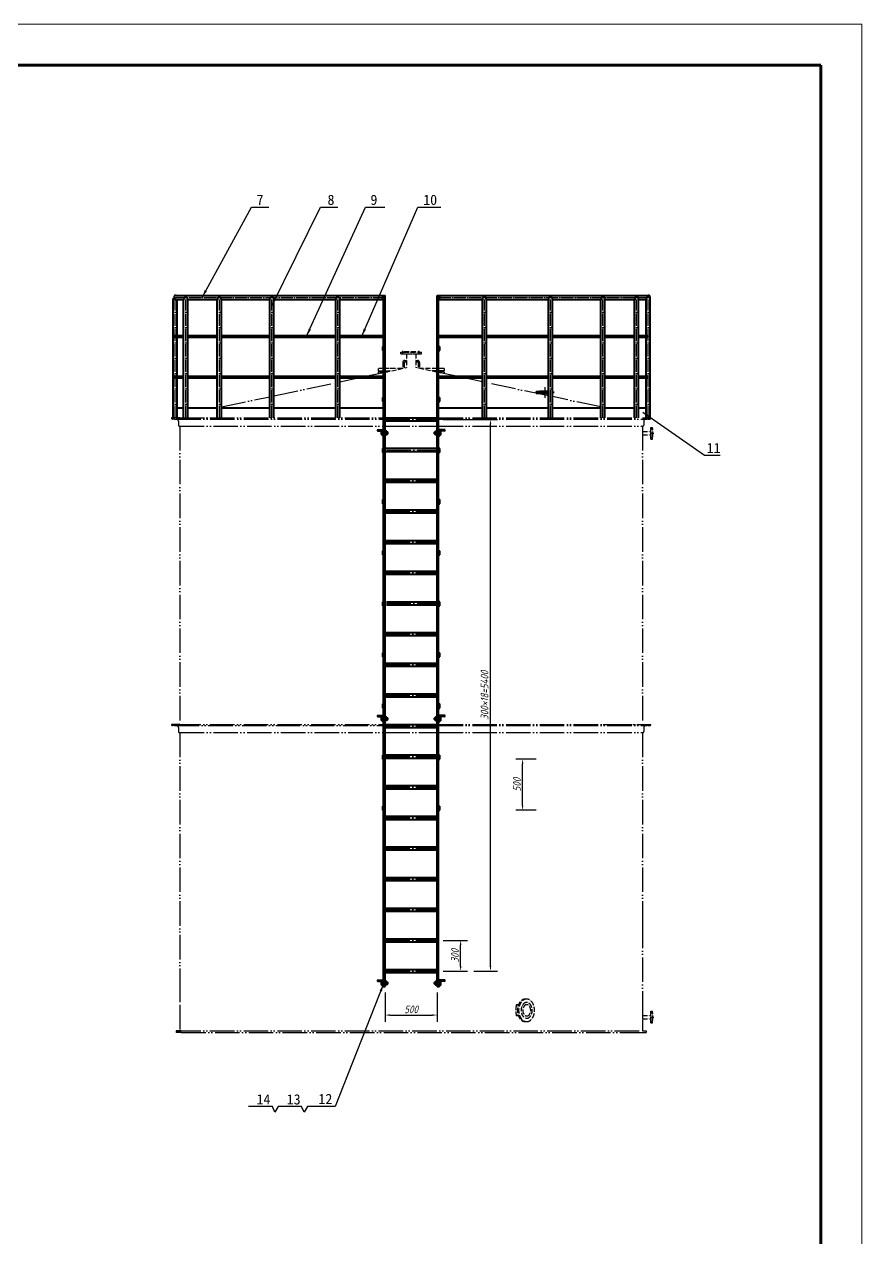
# Model space of a CAD drawing. Header units: millimetres. Extents: x -636 to 32964, y -4723 to 19037.
# Drawn here: x 24765 to 32964, y 7157 to 19037 of the extents above; entities that cross this region are included whole.
import ezdxf

# ---------------------------------------------------------------- set-up
doc = ezdxf.new("R2010")
doc.units = ezdxf.units.MM
doc.header["$LTSCALE"] = 10
for name, pattern in [('ACAD_ISO04W100', [30, 24, -3, 0, -3]), ('ACAD_ISO05W100', [33, 24, -3, 0, -3, 0, -3]), ('CENTER', [2, 1.25, -0.25, 0.25, -0.25])]:
    doc.linetypes.add(name, pattern=pattern)
for name, color, linetype in [('CL', 253, 'CENTER'), ('XT', 131, 'Continuous'), ('双点画线', 6, 'ACAD_ISO05W100'), ('标注', 8, 'Continuous'), ('点画线', 1, 'ACAD_ISO04W100')]:
    doc.layers.add(name, color=color, linetype=linetype)
for name, color, linetype, lineweight in [('图纸内框', 6, 'Continuous', 90), ('图纸外框', 7, 'Continuous', 15), ('点划线', 1, 'ACAD_ISO04W100', 25), ('粗实线', 4, 'Continuous', 40)]:
    doc.layers.add(name, color=color, linetype=linetype, lineweight=lineweight)
doc.styles.add('GB', font='gbeitc.shx', dxfattribs={"bigfont": 'gbcbig.shx'})
doc.styles.get("Standard").update_dxf_attribs({"font": 'SimSun.ttf'})
doc.dimstyles.new('GB', dxfattribs={"dimscale": 30, "dimtxt": 2.5, "dimasz": 2.5, "dimexe": 2.25, "dimexo": 2, "dimtad": 1, "dimdec": 0, "dimtxsty": 'GB', "dimcen": 2.5, "dimadec": 0, "dimazin": 0, "dimtfac": 1, "dimtdec": 0, "dimtmove": 0, "dimatfit": 3, "dimfxl": 0, "dimarcsym": 0})
doc.dimstyles.new('GB$0', dxfattribs={"dimscale": 30, "dimtxt": 2.5, "dimasz": 1.5, "dimexe": 2.25, "dimexo": 2, "dimtad": 1, "dimdec": 0, "dimtxsty": 'GB', "dimcen": 2.5, "dimadec": 0, "dimazin": 0, "dimtfac": 1, "dimtdec": 0, "dimtmove": 0, "dimatfit": 3, "dimfxl": 0, "dimarcsym": 0})

# ---------------------------------------------------------------- blocks, each defined once
blk = doc.blocks.new('*D164')
at = {"layer": 'Defpoints', "color": 0, "ltscale": 0.5}
for p in [(29644, 11843), (29835, 11843), (29835, 11343)]:
    blk.add_point(p, dxfattribs=at)
at = {"layer": '标注', "color": 0, "lineweight": -2, "ltscale": 0.5}
for p, q in [((29775, 11843), (29576, 11843)), ((29644, 11388), (29644, 11798)), ((29775, 11343), (29576, 11343))]:
    blk.add_line(p, q, dxfattribs=at)
at = {"layer": '标注', "color": 0, "ltscale": 0.5}
for points in [[(29636, 11798), (29651, 11798), (29644, 11843)], [(29636, 11388), (29651, 11388), (29644, 11343)]]:
    blk.add_solid(points, dxfattribs=at)
at = {"layer": '标注', "color": 0, "ltscale": 0.5, "insert": (29588, 11593), "char_height": 75, "attachment_point": 5, "rotation": 90, "style": 'GB'}
blk.add_mtext('500', dxfattribs=at)
blk = doc.blocks.new('*D165')
at = {"layer": 'Defpoints', "color": 0, "ltscale": 0.5}
for p in [(28298, 9617), (28806, 9617), (28806, 9337)]:
    blk.add_point(p, dxfattribs=at)
at = {"layer": '标注', "color": 0, "lineweight": -2, "ltscale": 0.5}
for p, q in [((28298, 9557), (28298, 9270)), ((28806, 9557), (28806, 9270)), ((28343, 9337), (28761, 9337))]:
    blk.add_line(p, q, dxfattribs=at)
at = {"layer": '标注', "color": 0, "ltscale": 0.5}
for points in [[(28343, 9345), (28343, 9330), (28298, 9337)], [(28761, 9345), (28761, 9330), (28806, 9337)]]:
    blk.add_solid(points, dxfattribs=at)
at = {"layer": '标注', "color": 0, "ltscale": 0.5, "insert": (28552, 9393), "char_height": 75, "attachment_point": 5, "style": 'GB'}
blk.add_mtext('500', dxfattribs=at)
blk = doc.blocks.new('*D166')
at = {"layer": 'Defpoints', "color": 0, "ltscale": 0.5}
for p in [(28806, 10068), (29037, 10068), (28806, 9768)]:
    blk.add_point(p, dxfattribs=at)
at = {"layer": '标注', "color": 0, "lineweight": -2, "ltscale": 0.5}
for p, q in [((28866, 10068), (29105, 10068)), ((29037, 9813), (29037, 10023)), ((28866, 9768), (29105, 9768))]:
    blk.add_line(p, q, dxfattribs=at)
at = {"layer": '标注', "color": 0, "ltscale": 0.5}
for points in [[(29030, 10023), (29045, 10023), (29037, 10068)], [(29030, 9813), (29045, 9813), (29037, 9768)]]:
    blk.add_solid(points, dxfattribs=at)
at = {"layer": '标注', "color": 0, "ltscale": 0.5, "insert": (28981, 9918), "char_height": 75, "attachment_point": 5, "rotation": 90, "style": 'GB'}
blk.add_mtext('300', dxfattribs=at)
blk = doc.blocks.new('*D167')
at = {"layer": 'Defpoints', "color": 0, "ltscale": 0.5}
for p in [(28806, 15168), (29329, 15168), (29105, 9768)]:
    blk.add_point(p, dxfattribs=at)
at = {"layer": '标注', "color": 0, "lineweight": -2, "ltscale": 0.5}
for p, q in [((28866, 15168), (29397, 15168)), ((29329, 9813), (29329, 15123)), ((29165, 9768), (29397, 9768))]:
    blk.add_line(p, q, dxfattribs=at)
at = {"layer": '标注', "color": 0, "ltscale": 0.5}
for points in [[(29322, 15123), (29337, 15123), (29329, 15168)], [(29322, 9813), (29337, 9813), (29329, 9768)]]:
    blk.add_solid(points, dxfattribs=at)
at = {"layer": '标注', "color": 0, "ltscale": 0.5, "insert": (29271, 12468), "char_height": 75, "attachment_point": 5, "rotation": 90, "style": 'GB'}
blk.add_mtext('300×18=5400', dxfattribs=at)

msp = doc.modelspace()

# ---------------------------------------------------------------- linework, layer by layer
at = {"layer": 'CL'}
for p, q in [((28256.9, 15035.9), (28331.7, 15035.9)), ((28772, 15035.9), (28849.4, 15035.9)), ((28256.9, 12238.4), (28308.1, 12238.4)), ((28320.8, 12238.4), (28293.3, 12238.4)), ((28783.8, 12238.4), (28849.4, 12238.4)), ((28256.9, 9648.9), (28308.1, 9648.9)), ((28320.8, 9648.9), (28293.3, 9648.9)), ((28783.8, 9648.9), (28811.3, 9648.9)), ((28783.8, 9648.9), (28849.4, 9648.9))]:
    msp.add_line(p, q, dxfattribs=at)
at = {"layer": 'XT'}
for p, q in [((28315.8, 15044.4), (28321.8, 15044.4)), ((28315.8, 15027.4), (28321.8, 15027.4)), ((28788.8, 15044.4), (28782.8, 15044.4)), ((28788.8, 15027.4), (28782.8, 15027.4)), ((28315.8, 12246.9), (28321.8, 12246.9)), ((28788.8, 12246.9), (28782.8, 12246.9)), ((28315.8, 12229.9), (28321.8, 12229.9)), ((28788.8, 12229.9), (28782.8, 12229.9)), ((28315.8, 9657.4), (28321.8, 9657.4)), ((28315.8, 9640.4), (28321.8, 9640.4)), ((28788.8, 9657.4), (28782.8, 9657.4)), ((28788.8, 9640.4), (28782.8, 9640.4))]:
    msp.add_line(p, q, dxfattribs=at)
at = {"layer": '双点画线', "ltscale": 0.2}
for p, q in [((28452.3, 15828.4), (28481.3, 15828.4)), ((28452.3, 15812.4), (28452.3, 15828.4)), ((28452.3, 15828.4), (28481.3, 15828.4)), ((28452.3, 15812.4), (28452.3, 15828.4)), ((28452.3, 15812.4), (28532.3, 15812.4)), ((28452.3, 15812.4), (28652.3, 15812.4)), ((28472.3, 15804.9), (28472.3, 15840.2)), ((28472.3, 15804.9), (28472.3, 15840.2)), ((28481.3, 15828.4), (28485.3, 15832.4)), ((28481.3, 15828.4), (28485.3, 15832.4)), ((28481.3, 15828.4), (28623.3, 15828.4)), ((28485.3, 15832.4), (28619.3, 15832.4)), ((28507.8, 15812.4), (28507.8, 15676)), ((28507.8, 15812.4), (28532.3, 15812.4)), ((28507.8, 15812.4), (28507.8, 15676)), ((28507.8, 15812.4), (28596.8, 15812.4)), ((28572.3, 15812.4), (28596.8, 15812.4)), ((28572.3, 15812.4), (28652.3, 15812.4)), ((28596.8, 15812.4), (28596.8, 15676)), ((28596.8, 15812.4), (28596.8, 15676)), ((28623.3, 15828.4), (28619.3, 15832.4)), ((28623.3, 15828.4), (28619.3, 15832.4)), ((28623.3, 15828.4), (28652.3, 15828.4)), ((28623.3, 15828.4), (28652.3, 15828.4)), ((28632.3, 15804.9), (28632.3, 15840.2)), ((28632.3, 15804.9), (28632.3, 15840.2)), ((28652.3, 15812.4), (28652.3, 15828.4)), ((28652.3, 15812.4), (28652.3, 15828.4)), ((28470.4, 15727), (28470.4, 15667)), ((28484.4, 15722.5), (28484.4, 15671)), ((28490.4, 15747), (28507.8, 15747)), ((28494.9, 15733), (28507.8, 15733)), ((28596.8, 15747), (28614.1, 15747)), ((28596.8, 15733), (28613.1, 15733)), ((28620.1, 15725.6), (28620.1, 15671)), ((28634.1, 15727), (28634.1, 15667)), ((28229.8, 15667), (28229.8, 15643)), ((28283.3, 15667), (28229.8, 15667)), ((28229.8, 15643), (28283.3, 15643)), ((28229.8, 15636), (28283.3, 15636)), ((28229.8, 15636), (28229.8, 15616.9)), ((28270.7, 15643), (28270.7, 15636)), ((28270.7, 15643), (28270.7, 15636)), ((28298.3, 15631.5), (28507.8, 15676)), ((28298.3, 15631.5), (28507.8, 15676)), ((28465.6, 15667), (28298.3, 15667)), ((28298.3, 15643), (28352.7, 15643)), ((28298.3, 15636), (28319.7, 15636)), ((28806.3, 15631.5), (28596.8, 15676)), ((28806.3, 15667), (28639, 15667)), ((28806.3, 15643), (28751.9, 15643)), ((28806.3, 15636), (28784.8, 15636)), ((28874.8, 15667), (28821.3, 15667)), ((28874.8, 15643), (28821.3, 15643)), ((28874.8, 15636), (28821.3, 15636)), ((28833.8, 15643), (28833.8, 15636)), ((28874.8, 15667), (28874.8, 15643)), ((28874.8, 15636), (28874.8, 15616.9)), ((30830.3, 15151.4), (30830.3, 15133.4)), ((30830.3, 15151.4), (30830.3, 15133.4)), ((30830.3, 15133.4), (30830.3, 15113.2)), ((30900.3, 15090.9), (30914.3, 15090.9)), ((30900.3, 14975.9), (30900.3, 15090.9)), ((30914.3, 15068.9), (30914.3, 15090.9)), ((30818.3, 15049.4), (30900.3, 15049.4)), ((30818.3, 15049.4), (30818.3, 15017.4)), ((30818.3, 15017.4), (30900.3, 15017.4)), ((30892.4, 15033.4), (30927.3, 15033.4)), ((30893.8, 14990.9), (30919.3, 14990.9)), ((30895.7, 15075.9), (30920.4, 15075.9)), ((30900.3, 14975.9), (30914.3, 14975.9)), ((30918.3, 15064.9), (30914.3, 15068.9)), ((30914.3, 14997.9), (30914.3, 15068.9)), ((30914.3, 14997.9), (30918.3, 15001.9)), ((30914.3, 14975.9), (30914.3, 14997.9)), ((30918.3, 15001.9), (30918.3, 15064.9)), ((29602, 9437.4), (29583, 9437.4)), ((29602, 9329.4), (29583, 9329.4)), ((30818.3, 9333.4), (30900.3, 9333.4)), ((30818.3, 9301.4), (30900.3, 9301.4)), ((30892.4, 9317.4), (30927.3, 9317.4)), ((30893.8, 9274.9), (30919.3, 9274.9)), ((30895.7, 9359.9), (30920.4, 9359.9)), ((30900.3, 9374.9), (30914.3, 9374.9)), ((30900.3, 9259.9), (30900.3, 9374.9)), ((30914.3, 9352.9), (30914.3, 9374.9)), ((30918.3, 9348.9), (30914.3, 9352.9)), ((30914.3, 9281.9), (30914.3, 9352.9)), ((30914.3, 9281.9), (30918.3, 9285.9)), ((30914.3, 9259.9), (30914.3, 9281.9)), ((30918.3, 9285.9), (30918.3, 9348.9)), ((30900.3, 9259.9), (30914.3, 9259.9))]:
    msp.add_line(p, q, dxfattribs=at)
at = {"layer": '双点画线'}
for p, q in [((27855, 15537.3), (28034, 15575.3)), ((28109.3, 15591.3), (28283.3, 15628.3)), ((28109.3, 15591.3), (28283.3, 15628.3)), ((28995.1, 15591.3), (28821.3, 15628.3)), ((29249.5, 15537.3), (29070.3, 15575.3)), ((27208, 15399.7), (27815, 15528.8)), ((29896.5, 15400.6), (29289.5, 15528.7)), ((26694.5, 15290.6), (27168, 15391.2)), ((30410, 15292.2), (29936.5, 15392.2)), ((26286.3, 15183.4), (26206.3, 15183.4)), ((26236.3, 15171.4), (26216.3, 15171.4)), ((26226.3, 15183.4), (26221.3, 15183.4)), ((26286.3, 15183.4), (26226.3, 15183.4)), ((26236.3, 15171.4), (26254.3, 15171.4)), ((26252.3, 15183.4), (28283.3, 15183.4)), ((26254.3, 15171.4), (28283.3, 15171.4)), ((26274.3, 15151.4), (26274.3, 15133.4)), ((26274.3, 15133.4), (26274.3, 15113.2)), ((26286.3, 15183.4), (26657.8, 15183.4)), ((26286.3, 15103.6), (26286.3, 12183.4)), ((26286.3, 15103.6), (28283.3, 15103.5)), ((28298.3, 15103.5), (28806.3, 15103.5)), ((28821.3, 15183.4), (30802.3, 15183.4)), ((28821.3, 15171.4), (30859.3, 15171.4)), ((28821.3, 15103.5), (30818.3, 15103.4)), ((30818.3, 15183.4), (30878.3, 15183.4)), ((30818.3, 15183.4), (30878.3, 15183.4)), ((30818.3, 15183.4), (30898.3, 15183.4)), ((30818.3, 15103.4), (30818.3, 12183.4)), ((30868.3, 15171.4), (30850.3, 15171.4)), ((30868.3, 15171.4), (30850.3, 15171.4)), ((30868.3, 15171.4), (30888.3, 15171.4)), ((30878.3, 15183.4), (30883.3, 15183.4)), ((26286.3, 12183.4), (26206.3, 12183.4)), ((26236.3, 12171.4), (26216.3, 12171.4)), ((26226.3, 12183.4), (26221.3, 12183.4)), ((26236.3, 12171.4), (28283.3, 12171.4)), ((26252.3, 12183.4), (28283.3, 12183.4)), ((26274.3, 12151.4), (26274.3, 12133.4)), ((26274.3, 12133.4), (26274.3, 12113.2)), ((28821.3, 12183.4), (30802.3, 12183.4)), ((28821.3, 12171.4), (30859.3, 12171.4)), ((30430.8, 12183.4), (30818.3, 12183.4)), ((30818.3, 12183.4), (30878.3, 12183.4)), ((30818.3, 12183.4), (30878.3, 12183.4)), ((30818.3, 12183.4), (30898.3, 12183.4)), ((30830.3, 12151.4), (30830.3, 12133.4)), ((30830.3, 12151.4), (30830.3, 12133.4)), ((30830.3, 12133.4), (30830.3, 12113.2)), ((30868.3, 12171.4), (30850.3, 12171.4)), ((30868.3, 12171.4), (30850.3, 12171.4)), ((30868.3, 12171.4), (30888.3, 12171.4)), ((30878.3, 12183.4), (30883.3, 12183.4)), ((26286.3, 12103.6), (28283.3, 12103.5)), ((26286.3, 12103.4), (26286.3, 9702.3)), ((28298.3, 12103.5), (28806.3, 12103.5)), ((28821.3, 12103.5), (30818.3, 12103.4)), ((30818.3, 12103.4), (30818.3, 10232.3)), ((30818.3, 10232.3), (30818.3, 9288.9)), ((26286.3, 9702.3), (26286.3, 9437.4)), ((26286.3, 9437.4), (26286.3, 9183.4)), ((30818.3, 9333.4), (30818.3, 9301.4)), ((30818.3, 9288.9), (30818.3, 9183.4)), ((26252.3, 9183.4), (30818.3, 9183.4)), ((26302.3, 9183.4), (26252.3, 9183.4)), ((26252.3, 9183.4), (26252.3, 9167.4)), ((26302.3, 9167.4), (26252.3, 9167.4)), ((26302.3, 9167.4), (30802.3, 9167.4)), ((30802.3, 9167.4), (30852.3, 9167.4)), ((30818.3, 9183.4), (30852.3, 9183.4)), ((30852.3, 9183.4), (30852.3, 9167.4))]:
    msp.add_line(p, q, dxfattribs=at)
at = {"layer": '双点画线', "ltscale": 0.2}
for centre, radius, start, end in [((28490.4, 15727), 20, 90, 180), ((28494.9, 15722.5), 10.5, 90, 180), ((28613.1, 15726), 7, 0, 90), ((28614.1, 15727), 20, 0, 90), ((29808.6, 9383.4), 232, 166.54034, 193.45966)]:
    msp.add_arc(centre, radius, start, end, dxfattribs=at)
at = {"layer": '双点画线'}
for centre, radius, start, end in [((26216.3, 15181.4), 10, 168.46304, 270), ((26254.3, 15151.4), 20, 0, 90), ((26284.3, 15113.2), 10, 180, 281.53696), ((30820.3, 15113.2), 10, 258.46304, 0), ((30850.3, 15151.4), 20, 90, 180), ((30888.3, 15181.4), 10, 270, 11.53696), ((26216.3, 12181.4), 10, 168.46304, 270), ((26254.3, 12151.4), 20, 0, 90), ((30850.3, 12151.4), 20, 90, 180), ((30888.3, 12181.4), 10, 270, 11.53696), ((26284.3, 12113.2), 10, 180, 281.53696), ((30820.3, 12113.2), 10, 258.46304, 0)]:
    msp.add_arc(centre, radius, start, end, dxfattribs=at)
at = {"layer": '双点画线', "ltscale": 0.2}
for centre, major_axis, ratio, start_param, end_param in [((29669.7, 9383.4), (0, 110), 0.7071068, 6.1848124, 9.5231508), ((29685.3, 9383.4), (0, 110), 0.7328198, 0, 3.1415927), ((29685.3, 9383.4), (0, 77), 0.7328198, 0, 3.1415927), ((29685.3, 9383.4), (0, 55.1), 0.7328198, 0, 3.1415927), ((29685.3, 9383.4), (0, 110), 0.6813938, 3.1415927, 6.2831853), ((29685.3, 9383.4), (0, 77), 0.6813938, 3.1415927, 6.2831853), ((29685.3, 9383.4), (0, 55.1), 0.6813938, 3.1415927, 6.2831853)]:
    msp.add_ellipse(centre, major_axis=major_axis, ratio=ratio, start_param=start_param, end_param=end_param, dxfattribs=at)
at = {"layer": '图纸内框'}
for p, q in [((17163.9, 18637.3), (32563.9, 18637.3)), ((32563.9, 18637.3), (32563.9, -4322.7))]:
    msp.add_line(p, q, dxfattribs=at)
at = {"layer": '图纸外框'}
for p, q in [((16163.9, 19037.3), (32963.9, 19037.3)), ((32963.9, 19037.3), (32963.9, -4722.7))]:
    msp.add_line(p, q, dxfattribs=at)
at = {"layer": '标注', "ltscale": 0.5}
for p, q in [((26989.2, 17248), (27158, 17248)), ((28821.3, 15004.4), (28821.3, 15004.4)), ((28884.3, 15067.4), (28884.3, 15067.4)), ((28310.3, 13683.4), (28310.3, 13653.4)), ((28794.3, 13653.4), (28794.3, 13683.4)), ((28794.3, 13053.4), (28794.3, 13083.4)), ((28283.3, 12269.9), (28283.3, 12206.9)), ((28821.3, 12269.9), (28821.3, 12206.9)), ((28884.3, 12269.9), (28884.3, 12269.9)), ((28283.3, 12206.9), (28283.3, 12206.9)), ((28821.3, 9680.4), (28821.3, 9617.4)), ((28821.3, 9617.4), (28821.3, 9617.4)), ((27193.7, 8440.9), (26959.9, 8440.9)), ((27217.6, 8386.4), (27193.7, 8440.9)), ((27249.3, 8440.9), (27217.6, 8386.4)), ((27480.4, 8440.9), (27249.3, 8440.9)), ((27504.2, 8386.4), (27480.4, 8440.9)), ((27536, 8440.9), (27504.2, 8386.4))]:
    msp.add_line(p, q, dxfattribs=at)
at = {"layer": '标注'}
for p, q in [((28298.3, 15183.4), (28806.3, 15183.4)), ((28298.3, 15183.4), (28806.3, 15183.4)), ((28298.3, 15183.4), (28806.3, 15183.4)), ((28298.3, 14583.4), (28806.3, 14583.4)), ((28298.3, 14583.4), (28806.3, 14583.4)), ((28298.3, 14583.4), (28806.3, 14583.4)), ((28298.3, 14283.4), (28806.3, 14283.4)), ((28298.3, 14283.4), (28806.3, 14283.4)), ((28298.3, 14283.4), (28806.3, 14283.4)), ((28298.3, 13983.4), (28806.3, 13983.4)), ((28298.3, 13983.4), (28806.3, 13983.4)), ((28298.3, 13983.4), (28806.3, 13983.4)), ((28298.3, 13683.4), (28806.3, 13683.4)), ((28298.3, 13683.4), (28806.3, 13683.4)), ((28298.3, 13683.4), (28806.3, 13683.4)), ((28298.3, 13083.4), (28806.3, 13083.4)), ((28298.3, 13083.4), (28806.3, 13083.4)), ((28298.3, 13083.4), (28806.3, 13083.4)), ((28298.3, 12783.4), (28806.3, 12783.4)), ((28298.3, 12783.4), (28806.3, 12783.4)), ((28298.3, 12783.4), (28806.3, 12783.4)), ((28298.3, 12483.4), (28806.3, 12483.4)), ((28298.3, 12483.4), (28806.3, 12483.4)), ((28298.3, 12483.4), (28806.3, 12483.4)), ((28298.3, 12183.4), (28806.3, 12183.4)), ((28298.3, 12183.4), (28806.3, 12183.4)), ((28298.3, 12183.4), (28806.3, 12183.4)), ((28298.3, 11883.4), (28806.3, 11883.4)), ((28298.3, 11883.4), (28806.3, 11883.4)), ((28298.3, 11883.4), (28806.3, 11883.4)), ((28298.3, 11583.4), (28806.3, 11583.4)), ((28298.3, 11583.4), (28806.3, 11583.4)), ((28298.3, 11583.4), (28806.3, 11583.4)), ((28298.3, 11283.4), (28806.3, 11283.4)), ((28298.3, 11283.4), (28806.3, 11283.4)), ((28298.3, 10983.4), (28806.3, 10983.4)), ((28298.3, 10983.4), (28806.3, 10983.4)), ((28298.3, 10683.4), (28806.3, 10683.4)), ((28298.3, 10683.4), (28806.3, 10683.4)), ((28298.3, 10383.4), (28806.3, 10383.4)), ((28298.3, 10383.4), (28806.3, 10383.4)), ((28298.3, 10383.4), (28806.3, 10383.4)), ((28298.3, 10083.4), (28806.3, 10083.4)), ((28298.3, 10083.4), (28806.3, 10083.4)), ((28298.3, 9783.4), (28806.3, 9783.4))]:
    msp.add_line(p, q, dxfattribs=at)
at = {"layer": '点划线', "ltscale": 0.5}
for p, q in [((26224.9, 16363.4), (28283.3, 16363.4)), ((26241.3, 15183.4), (26241.3, 16343.2)), ((26344.9, 15183.4), (26344.9, 16343.2)), ((26674.5, 15183.4), (26674.5, 16343.2)), ((27188, 15183.4), (27188, 16343.3)), ((27835, 15183.4), (27835, 16343.3)), ((28821.3, 16363.4), (30893.3, 16363.4)), ((29269.5, 15183.5), (29269.5, 16343.3)), ((29916.5, 15183.5), (29916.5, 16343.3)), ((30430, 15183.5), (30430, 16343.3)), ((30759.7, 15183.5), (30759.7, 16343.3)), ((30873.3, 15183.5), (30873.3, 16343.4)), ((26241.3, 15983.2), (26324.9, 15983.2)), ((26364.9, 15983.2), (26654.5, 15983.3)), ((26694.5, 15983.3), (27168, 15983.3)), ((27208, 15983.3), (27815, 15983.3)), ((27855, 15983.3), (28283.3, 15983.3)), ((28821.3, 15983.3), (29249.5, 15983.3)), ((29289.5, 15983.4), (29896.5, 15983.4)), ((29936.5, 15983.4), (30410, 15983.4)), ((30450, 15983.4), (30739.7, 15983.4)), ((30779.7, 15983.4), (30865.3, 15983.4)), ((26241.3, 15583.2), (26324.9, 15583.2)), ((26364.9, 15583.2), (26654.5, 15583.3)), ((26694.5, 15583.3), (27168, 15583.3)), ((27208, 15583.3), (27815, 15583.3)), ((27855, 15583.3), (28283.3, 15583.3)), ((28821.3, 15583.3), (29249.5, 15583.3)), ((29289.5, 15583.4), (29896.5, 15583.4)), ((29936.5, 15583.4), (30410, 15583.4)), ((30450, 15583.4), (30739.7, 15583.4)), ((30779.7, 15583.4), (30865.3, 15583.4)), ((30893.3, 15583.4), (30893.3, 15583.4)), ((29860.4, 15485.1), (29860.4, 15380.4))]:
    msp.add_line(p, q, dxfattribs=at)
at = {"layer": '点划线'}
for p, q in [((29797.9, 15446.3), (29797.9, 15421.5)), ((29860.4, 15458.6), (29860.4, 15415.6))]:
    msp.add_line(p, q, dxfattribs=at)
at = {"layer": '点画线'}
for p, q in [((28298.3, 15168.4), (28806.3, 15168.4)), ((28310.3, 14868.4), (28794.3, 14868.4)), ((28298.3, 14568.4), (28806.3, 14568.4)), ((28298.3, 14268.4), (28806.3, 14268.4)), ((28298.3, 13968.4), (28806.3, 13968.4)), ((28298.3, 13668.4), (28806.3, 13668.4)), ((28310.3, 13368.4), (28794.3, 13368.4)), ((28298.3, 13068.4), (28806.3, 13068.4)), ((28298.3, 12768.4), (28806.3, 12768.4)), ((28298.3, 12468.4), (28806.3, 12468.4)), ((28298.3, 12168.4), (28806.3, 12168.4)), ((28298.3, 11868.4), (28806.3, 11868.4)), ((28298.3, 11568.4), (28806.3, 11568.4)), ((28298.3, 11268.4), (28806.3, 11268.4)), ((28298.3, 10968.4), (28806.3, 10968.4)), ((28298.3, 10668.4), (28806.3, 10668.4)), ((28298.3, 10368.4), (28806.3, 10368.4)), ((28298.3, 10068.4), (28806.3, 10068.4)), ((28298.3, 9768.4), (28806.3, 9768.4))]:
    msp.add_line(p, q, dxfattribs=at)
at = {"layer": '粗实线'}
for p, q in [((26221.3, 15183.4), (26221.3, 16343.2)), ((26251.2, 16383.4), (28283.3, 16383.4)), ((26251.2, 16343.4), (26324.9, 16343.2)), ((26261.3, 15991.2), (26261.3, 16343.2)), ((26324.9, 15183.4), (26324.9, 16343.2)), ((26364.9, 16343.2), (26654.5, 16343.3)), ((26364.9, 15183.4), (26364.9, 16343.2)), ((26654.5, 15183.4), (26654.5, 16343.3)), ((26694.5, 16343.3), (27168, 16343.3)), ((26694.5, 15183.4), (26694.5, 16343.3)), ((27168, 15183.4), (27168, 16343.3)), ((27208, 16343.3), (27815, 16343.3)), ((27208, 15183.4), (27208, 16343.3)), ((27815, 15183.4), (27815, 16343.3)), ((27855, 16343.3), (28283.3, 16343.3)), ((27855, 15183.4), (27855, 16343.3)), ((28271.3, 16383.3), (28271.3, 16343.3)), ((28271.3, 16383.3), (28298.3, 16383.3)), ((28271.3, 16343.3), (28271.3, 16343.2)), ((28271.3, 16343.3), (28283.3, 16343.3)), ((28271.3, 16343.3), (28283.3, 16343.3)), ((28283.3, 9617.4), (28283.3, 16383.4)), ((28298.3, 15883.2), (28298.3, 16383.4)), ((28298.3, 9617.4), (28298.3, 16383.3)), ((28806.3, 9617.4), (28806.3, 16383.4)), ((28806.3, 15883.2), (28806.3, 16383.4)), ((28806.3, 16383.3), (28833.3, 16383.3)), ((28821.3, 9617.4), (28821.3, 16383.4)), ((28821.3, 16383.4), (30873.3, 16383.4)), ((28821.3, 16343.3), (29249.5, 16343.3)), ((28821.3, 16343.3), (28833.3, 16343.3)), ((28821.3, 16343.3), (28833.3, 16343.3)), ((28833.3, 16343.3), (28833.3, 16383.3)), ((29249.5, 15183.4), (29249.5, 16343.3)), ((29289.5, 16343.4), (29896.5, 16343.4)), ((29289.5, 15183.4), (29289.5, 16343.4)), ((29896.5, 15183.4), (29896.5, 16343.4)), ((29936.5, 16343.4), (30410, 16343.4)), ((29936.5, 15183.4), (29936.5, 16343.4)), ((30410, 15183.4), (30410, 16343.4)), ((30450, 16343.4), (30739.7, 16343.4)), ((30450, 15183.4), (30450, 16343.4)), ((30739.7, 15183.4), (30739.7, 16343.4)), ((30779.7, 16343.4), (30853.3, 16343.4)), ((30779.7, 15183.4), (30779.7, 16343.4)), ((30853.3, 15991.4), (30853.3, 16343.4)), ((30893.3, 16343.4), (30893.3, 16343.4)), ((30893.3, 15183.4), (30893.3, 16343.4)), ((26241.3, 15991.2), (26324.9, 15991.2)), ((26241.3, 15975.2), (26324.9, 15975.2)), ((26261.3, 15591.2), (26261.3, 15975.2)), ((26364.9, 15991.2), (26654.5, 15991.3)), ((26364.9, 15975.2), (26654.5, 15975.3)), ((26694.5, 15991.3), (27168, 15991.3)), ((26694.5, 15975.3), (27168, 15975.3)), ((27208, 15991.3), (27815, 15991.3)), ((27208, 15975.3), (27815, 15975.3)), ((27855, 15991.3), (28283.3, 15991.3)), ((27855, 15975.3), (28283.3, 15975.3)), ((28821.3, 15991.3), (29249.5, 15991.3)), ((28821.3, 15975.3), (29249.5, 15975.3)), ((29289.5, 15991.4), (29896.5, 15991.4)), ((29289.5, 15975.4), (29896.5, 15975.4)), ((29936.5, 15991.4), (30410, 15991.4)), ((29936.5, 15975.4), (30410, 15975.4)), ((30450, 15991.4), (30739.7, 15991.4)), ((30450, 15975.4), (30739.7, 15975.4)), ((30779.7, 15991.4), (30865.3, 15991.4)), ((30779.7, 15975.4), (30865.3, 15975.4)), ((30853.3, 15591.4), (30853.3, 15975.4)), ((30893.3, 15991.4), (30893.3, 15991.4)), ((30893.3, 15983.4), (30893.3, 15983.4)), ((30893.3, 15975.4), (30893.3, 15975.4)), ((28271.3, 15883.2), (28271.3, 15843.2)), ((28271.3, 15883.2), (28283.3, 15883.2)), ((28271.3, 15843.2), (28283.3, 15843.2)), ((28271.3, 15843.2), (28283.3, 15843.2)), ((28298.3, 15383.2), (28298.3, 15843.2)), ((28806.3, 15383.2), (28806.3, 15843.2)), ((28821.3, 15883.2), (28833.3, 15883.2)), ((28821.3, 15843.2), (28833.3, 15843.2)), ((28821.3, 15843.2), (28833.3, 15843.2)), ((28833.3, 15843.2), (28833.3, 15883.2)), ((26241.3, 15591.2), (26324.9, 15591.2)), ((26241.3, 15575.2), (26324.9, 15575.2)), ((26261.3, 15183.4), (26261.3, 15575.2)), ((26364.9, 15591.2), (26654.5, 15591.3)), ((26364.9, 15575.2), (26654.5, 15575.3)), ((26694.5, 15591.3), (27168, 15591.3)), ((26694.5, 15575.3), (27168, 15575.3)), ((27208, 15591.3), (27815, 15591.3)), ((27208, 15575.3), (27815, 15575.3)), ((27855, 15591.3), (28283.3, 15591.3)), ((27855, 15575.3), (28283.3, 15575.3)), ((28821.3, 15591.3), (29249.5, 15591.3)), ((28821.3, 15575.3), (29249.5, 15575.3)), ((29289.5, 15591.4), (29896.5, 15591.4)), ((29289.5, 15575.4), (29896.5, 15575.4)), ((29936.5, 15591.4), (30410, 15591.4)), ((29936.5, 15575.4), (30410, 15575.4)), ((30450, 15591.4), (30739.7, 15591.4)), ((30450, 15575.4), (30739.7, 15575.4)), ((30779.7, 15591.4), (30865.3, 15591.4)), ((30779.7, 15575.4), (30865.3, 15575.4)), ((30853.3, 15183.4), (30853.3, 15575.4)), ((30893.3, 15591.4), (30893.3, 15591.4)), ((30893.3, 15575.4), (30893.3, 15575.4)), ((29806.9, 15442.6), (29810.9, 15446.6)), ((29810.9, 15446.6), (29896.5, 15446.6)), ((26221.3, 15183.4), (26221.3, 15349.5)), ((28271.3, 15383.2), (28271.3, 15343.2)), ((28271.3, 15383.2), (28283.3, 15383.2)), ((28271.3, 15343.2), (28283.3, 15343.2)), ((28271.3, 15343.2), (28283.3, 15343.2)), ((28298.3, 14883.2), (28298.3, 15343.2)), ((28806.3, 14883.2), (28806.3, 15343.2)), ((28821.3, 15383.2), (28833.3, 15383.2)), ((28821.3, 15343.2), (28833.3, 15343.2)), ((28821.3, 15343.2), (28833.3, 15343.2)), ((28833.3, 15343.2), (28833.3, 15383.2)), ((29777.9, 15442.6), (29806.9, 15442.6)), ((29777.9, 15442.6), (29777.9, 15426.6)), ((29777.9, 15426.6), (29896.5, 15426.6)), ((29806.9, 15442.6), (29896.5, 15442.6)), ((29831.9, 15426.6), (29831.9, 15413.5)), ((29831.9, 15426.6), (29888.9, 15426.6)), ((29888.9, 15426.6), (29888.9, 15401.3)), ((29936.5, 15442.6), (29942.9, 15442.6)), ((29936.5, 15426.6), (29942.9, 15426.6)), ((29942.9, 15442.6), (29942.9, 15426.6)), ((26261.3, 15283.4), (26324.9, 15283.4)), ((26364.9, 15283.4), (26654.5, 15283.4)), ((26694.5, 15283.4), (27168, 15283.4)), ((27208, 15283.4), (27815, 15283.4)), ((27855, 15283.4), (28283.3, 15283.4)), ((28821.3, 15283.4), (29249.5, 15283.4)), ((29289.5, 15283.4), (29896.5, 15283.4)), ((29936.5, 15283.4), (30410, 15283.4)), ((30451.8, 15283.4), (30450, 15283.8)), ((30450, 15283.4), (30739.7, 15283.4)), ((30779.7, 15283.4), (30853.3, 15283.4)), ((28298.3, 15183.4), (28315.9, 15183.4)), ((28298.3, 15183.4), (28315.9, 15183.4)), ((28298.3, 15183.4), (28806.3, 15183.4)), ((28298.3, 15183.4), (28806.3, 15183.4)), ((28298.3, 15183.4), (28806.3, 15183.4)), ((28298.3, 15153.4), (28806.3, 15153.4)), ((28344.2, 15183.4), (28532.3, 15183.4)), ((28344.2, 15183.4), (28532.3, 15183.4)), ((28572.3, 15183.4), (28760.4, 15183.4)), ((28572.3, 15183.4), (28760.4, 15183.4)), ((28788.7, 15183.4), (28806.3, 15183.4)), ((28788.7, 15183.4), (28806.3, 15183.4)), ((28220.3, 15067.4), (28283.3, 15067.4)), ((28220.3, 15067.4), (28220.3, 15067.4)), ((28230.3, 15057.4), (28273.3, 15057.4)), ((28260.8, 15022.8), (28260.8, 15049)), ((28273.3, 15053.4), (28263.9, 15053.4)), ((28273.3, 15044.7), (28263.9, 15044.7)), ((28273.3, 15027.1), (28263.9, 15027.1)), ((28273.3, 15018.5), (28263.9, 15018.5)), ((28273.3, 15057.4), (28273.3, 15014.4)), ((28283.3, 15067.4), (28283.3, 15004.4)), ((28283.3, 15004.4), (28283.3, 15004.4)), ((28298.3, 15051.4), (28298.3, 15020.4)), ((28303.3, 15051.4), (28298.3, 15051.4)), ((28303.3, 15020.4), (28298.3, 15020.4)), ((28303.3, 15052.7), (28303.3, 15019.1)), ((28314.8, 15052.7), (28303.3, 15052.7)), ((28314.8, 15044.3), (28303.3, 15044.3)), ((28314.8, 15027.5), (28303.3, 15027.5)), ((28314.8, 15019.1), (28303.3, 15019.1)), ((28314.8, 15052.7), (28315.8, 15051.2)), ((28314.8, 15019.1), (28315.8, 15020.6)), ((28315.8, 15051.2), (28315.8, 15020.6)), ((28315.8, 15045.9), (28320.3, 15045.9)), ((28315.8, 15025.9), (28320.3, 15025.9)), ((28320.3, 15025.9), (28320.3, 15045.9)), ((28323.3, 15042.9), (28320.3, 15045.9)), ((28320.3, 15025.9), (28323.3, 15028.9)), ((28323.3, 15028.9), (28323.3, 15042.9)), ((28781.3, 15042.9), (28784.3, 15045.9)), ((28781.3, 15028.9), (28781.3, 15042.9)), ((28784.3, 15025.9), (28781.3, 15028.9)), ((28788.8, 15045.9), (28784.3, 15045.9)), ((28784.3, 15025.9), (28784.3, 15045.9)), ((28788.8, 15025.9), (28784.3, 15025.9)), ((28789.8, 15052.7), (28788.8, 15051.2)), ((28788.8, 15051.2), (28788.8, 15020.6)), ((28789.8, 15019.1), (28788.8, 15020.6)), ((28789.8, 15052.7), (28801.3, 15052.7)), ((28789.8, 15044.3), (28801.3, 15044.3)), ((28789.8, 15027.5), (28801.3, 15027.5)), ((28789.8, 15019.1), (28801.3, 15019.1)), ((28801.3, 15052.7), (28801.3, 15019.1)), ((28801.3, 15051.4), (28806.3, 15051.4)), ((28801.3, 15020.4), (28806.3, 15020.4)), ((28806.3, 15051.4), (28806.3, 15020.4)), ((28884.3, 15067.4), (28821.3, 15067.4)), ((28821.3, 15067.4), (28821.3, 15004.4)), ((28874.3, 15057.4), (28831.3, 15057.4)), ((28831.3, 15057.4), (28831.3, 15014.4)), ((28831.3, 15053.4), (28840.6, 15053.4)), ((28831.3, 15044.7), (28840.6, 15044.7)), ((28831.3, 15027.1), (28840.6, 15027.1)), ((28831.3, 15018.5), (28840.6, 15018.5)), ((28843.8, 15022.8), (28843.8, 15049)), ((28271.3, 14883.4), (28271.3, 14843.2)), ((28271.3, 14883.4), (28283.3, 14883.4)), ((28806.3, 14883.2), (28298.3, 14883.2)), ((28298.3, 14853.4), (28806.3, 14853.4)), ((28833.3, 14883.4), (28821.3, 14883.4)), ((28833.3, 14883.4), (28821.3, 14883.4)), ((28833.3, 14883.4), (28821.3, 14883.4)), ((28833.3, 14883.4), (28821.3, 14883.4)), ((28821.3, 14883.2), (28833.3, 14883.2)), ((28833.3, 14843.2), (28833.3, 14883.4)), ((28271.3, 14843.2), (28283.3, 14843.2)), ((28298.3, 14383.2), (28298.3, 14843.2)), ((28806.3, 14383.2), (28806.3, 14843.2)), ((28833.3, 14843.2), (28821.3, 14843.2)), ((28298.3, 14583.4), (28806.3, 14583.4)), ((28298.3, 14553.4), (28806.3, 14553.4)), ((28271.3, 14383.2), (28271.3, 14343.2)), ((28271.3, 14383.2), (28283.3, 14383.2)), ((28821.3, 14383.2), (28833.3, 14383.2)), ((28833.3, 14343.2), (28833.3, 14383.2)), ((28271.3, 14343.2), (28283.3, 14343.2)), ((28271.3, 14343.2), (28283.3, 14343.2)), ((28298.3, 13883.2), (28298.3, 14343.2)), ((28298.3, 14283.4), (28806.3, 14283.4)), ((28806.3, 13883.2), (28806.3, 14343.2)), ((28821.3, 14343.2), (28833.3, 14343.2)), ((28821.3, 14343.2), (28833.3, 14343.2)), ((28298.3, 14253.4), (28806.3, 14253.4)), ((28298.3, 13983.4), (28806.3, 13983.4)), ((28298.3, 13953.4), (28806.3, 13953.4)), ((28271.3, 13883.2), (28271.3, 13843.2)), ((28271.3, 13883.2), (28283.3, 13883.2)), ((28271.3, 13843.2), (28283.3, 13843.2)), ((28298.3, 13383.2), (28298.3, 13843.2)), ((28806.3, 13383.2), (28806.3, 13843.2)), ((28821.3, 13883.2), (28833.3, 13883.2)), ((28821.3, 13843.2), (28833.3, 13843.2)), ((28821.3, 13843.2), (28833.3, 13843.2)), ((28833.3, 13843.2), (28833.3, 13883.2)), ((28298.3, 13683.4), (28806.3, 13683.4)), ((28298.3, 13653.4), (28806.3, 13653.4)), ((28283.3, 13383.4), (28271.3, 13383.4)), ((28283.3, 13383.4), (28271.3, 13383.4)), ((28283.3, 13383.4), (28271.3, 13383.4)), ((28283.3, 13383.4), (28271.3, 13383.4)), ((28271.3, 13383.4), (28271.3, 13343.2)), ((28271.3, 13383.2), (28283.3, 13383.2)), ((28271.3, 13343.2), (28283.3, 13343.2)), ((28271.3, 13343.2), (28283.3, 13343.2)), ((28298.3, 12883.2), (28298.3, 13343.2)), ((28310.3, 13383.4), (28794.3, 13383.4)), ((28310.3, 13353.4), (28794.3, 13353.4)), ((28806.3, 12883.2), (28806.3, 13343.2)), ((28833.3, 13383.4), (28821.3, 13383.4)), ((28833.3, 13383.4), (28821.3, 13383.4)), ((28833.3, 13383.4), (28821.3, 13383.4)), ((28833.3, 13383.4), (28821.3, 13383.4)), ((28821.3, 13383.2), (28833.3, 13383.2)), ((28821.3, 13343.2), (28833.3, 13343.2)), ((28833.3, 13343.2), (28833.3, 13383.4)), ((28298.3, 13083.4), (28806.3, 13083.4)), ((28298.3, 13053.4), (28806.3, 13053.4)), ((28271.3, 12883.2), (28271.3, 12843.2)), ((28271.3, 12883.2), (28283.3, 12883.2)), ((28271.3, 12843.2), (28283.3, 12843.2)), ((28271.3, 12843.2), (28283.3, 12843.2)), ((28298.3, 12383.2), (28298.3, 12843.2)), ((28806.3, 12383.2), (28806.3, 12843.2)), ((28821.3, 12883.2), (28833.3, 12883.2)), ((28821.3, 12843.2), (28833.3, 12843.2)), ((28821.3, 12843.2), (28833.3, 12843.2)), ((28833.3, 12843.2), (28833.3, 12883.2)), ((28298.3, 12783.4), (28806.3, 12783.4)), ((28298.3, 12753.4), (28806.3, 12753.4)), ((28298.3, 12483.4), (28806.3, 12483.4)), ((28271.3, 12383.2), (28271.3, 12343.2)), ((28271.3, 12383.2), (28283.3, 12383.2)), ((28298.3, 12453.4), (28806.3, 12453.4)), ((28821.3, 12383.2), (28833.3, 12383.2)), ((28833.3, 12343.2), (28833.3, 12383.2)), ((28220.3, 12269.9), (28283.3, 12269.9)), ((28220.3, 12269.9), (28220.3, 12269.9)), ((28230.3, 12259.9), (28273.3, 12259.9)), ((28260.8, 12225.3), (28260.8, 12251.5)), ((28273.3, 12255.8), (28263.9, 12255.8)), ((28273.3, 12247.2), (28263.9, 12247.2)), ((28271.3, 12343.2), (28283.3, 12343.2)), ((28271.3, 12343.2), (28283.3, 12343.2)), ((28273.3, 12259.9), (28273.3, 12216.9)), ((28298.3, 11954.7), (28298.3, 12343.2)), ((28298.3, 12253.9), (28298.3, 12222.9)), ((28303.3, 12253.9), (28298.3, 12253.9)), ((28303.3, 12255.2), (28303.3, 12221.6)), ((28314.8, 12255.2), (28303.3, 12255.2)), ((28314.8, 12246.8), (28303.3, 12246.8)), ((28314.8, 12255.2), (28315.8, 12253.7)), ((28315.8, 12253.7), (28315.8, 12223.1)), ((28315.8, 12248.4), (28320.3, 12248.4)), ((28320.3, 12228.4), (28320.3, 12248.4)), ((28323.3, 12245.4), (28320.3, 12248.4)), ((28323.3, 12231.4), (28323.3, 12245.4)), ((28781.3, 12245.4), (28784.3, 12248.4)), ((28781.3, 12231.4), (28781.3, 12245.4)), ((28788.8, 12248.4), (28784.3, 12248.4)), ((28784.3, 12228.4), (28784.3, 12248.4)), ((28789.8, 12255.2), (28788.8, 12253.7)), ((28788.8, 12253.7), (28788.8, 12223.1)), ((28789.8, 12255.2), (28801.3, 12255.2)), ((28789.8, 12246.8), (28801.3, 12246.8)), ((28801.3, 12255.2), (28801.3, 12221.6)), ((28801.3, 12253.9), (28806.3, 12253.9)), ((28806.3, 11954.7), (28806.3, 12343.2)), ((28806.3, 12253.9), (28806.3, 12222.9)), ((28821.3, 12343.2), (28833.3, 12343.2)), ((28821.3, 12343.2), (28833.3, 12343.2)), ((28884.3, 12269.9), (28821.3, 12269.9)), ((28874.3, 12259.9), (28831.3, 12259.9)), ((28831.3, 12259.9), (28831.3, 12216.9)), ((28831.3, 12255.8), (28840.6, 12255.8)), ((28831.3, 12247.2), (28840.6, 12247.2)), ((28843.8, 12225.3), (28843.8, 12251.5)), ((28273.3, 12229.6), (28263.9, 12229.6)), ((28273.3, 12220.9), (28263.9, 12220.9)), ((28303.3, 12222.9), (28298.3, 12222.9)), ((28298.3, 12183.4), (28315.9, 12183.4)), ((28298.3, 12183.4), (28806.3, 12183.4)), ((28298.3, 12183.4), (28806.3, 12183.4)), ((28298.3, 12153.4), (28806.3, 12153.4)), ((28314.8, 12230), (28303.3, 12230)), ((28314.8, 12221.6), (28303.3, 12221.6)), ((28314.8, 12221.6), (28315.8, 12223.1)), ((28315.8, 12228.4), (28320.3, 12228.4)), ((28320.3, 12228.4), (28323.3, 12231.4)), ((28344.2, 12183.4), (28532.3, 12183.4)), ((28572.3, 12183.4), (28760.4, 12183.4)), ((28784.3, 12228.4), (28781.3, 12231.4)), ((28788.8, 12228.4), (28784.3, 12228.4)), ((28788.7, 12183.4), (28806.3, 12183.4)), ((28789.8, 12221.6), (28788.8, 12223.1)), ((28789.8, 12230), (28801.3, 12230)), ((28789.8, 12221.6), (28801.3, 12221.6)), ((28801.3, 12222.9), (28806.3, 12222.9)), ((28821.3, 12206.9), (28821.3, 12206.9)), ((28831.3, 12229.6), (28840.6, 12229.6)), ((28831.3, 12220.9), (28840.6, 12220.9)), ((28271.3, 11883.2), (28271.3, 11843.2)), ((28271.3, 11883.2), (28283.3, 11883.2)), ((28298.3, 11883.4), (28806.3, 11883.4)), ((28806.3, 11454.7), (28806.3, 11914.7)), ((28821.3, 11883.2), (28833.3, 11883.2)), ((28833.3, 11843.2), (28833.3, 11883.2)), ((28271.3, 11843.2), (28283.3, 11843.2)), ((28271.3, 11843.2), (28283.3, 11843.2)), ((28298.3, 11853.4), (28806.3, 11853.4)), ((28821.3, 11843.2), (28833.3, 11843.2)), ((28821.3, 11843.2), (28833.3, 11843.2)), ((28298.3, 11583.4), (28806.3, 11583.4)), ((28298.3, 11553.4), (28806.3, 11553.4)), ((28298.3, 9617.4), (28298.3, 11414.7)), ((28271.3, 11383.2), (28271.3, 11343.2)), ((28271.3, 11383.2), (28283.3, 11383.2)), ((28271.3, 11343.2), (28283.3, 11343.2)), ((28271.3, 11343.2), (28283.3, 11343.2)), ((28821.3, 11383.2), (28833.3, 11383.2)), ((28821.3, 11343.2), (28833.3, 11343.2)), ((28821.3, 11343.2), (28833.3, 11343.2)), ((28833.3, 11343.2), (28833.3, 11383.2)), ((28298.3, 11283.4), (28806.3, 11283.4)), ((28298.3, 11253.4), (28806.3, 11253.4)), ((28298.3, 10983.4), (28806.3, 10983.4)), ((28298.3, 10953.4), (28806.3, 10953.4)), ((28298.3, 10683.4), (28806.3, 10683.4)), ((28298.3, 10653.4), (28806.3, 10653.4)), ((28298.3, 10383.4), (28806.3, 10383.4)), ((28298.3, 10353.4), (28806.3, 10353.4)), ((28298.3, 10083.4), (28806.3, 10083.4)), ((28298.3, 10053.4), (28806.3, 10053.4)), ((28298.3, 9783.4), (28806.3, 9783.4)), ((28298.3, 9753.4), (28806.3, 9753.4)), ((28220.3, 9680.4), (28283.3, 9680.4)), ((28220.3, 9680.4), (28220.3, 9680.4)), ((28230.3, 9670.4), (28273.3, 9670.4)), ((28260.8, 9635.8), (28260.8, 9662)), ((28273.3, 9666.4), (28263.9, 9666.4)), ((28273.3, 9657.7), (28263.9, 9657.7)), ((28273.3, 9640.1), (28263.9, 9640.1)), ((28273.3, 9631.5), (28263.9, 9631.5)), ((28273.3, 9670.4), (28273.3, 9627.4)), ((28283.3, 9627.9), (28283.3, 9677.9)), ((28283.3, 9627.9), (28283.3, 9617.4)), ((28298.3, 9664.4), (28298.3, 9633.4)), ((28303.3, 9664.4), (28298.3, 9664.4)), ((28303.3, 9633.4), (28298.3, 9633.4)), ((28303.3, 9665.7), (28303.3, 9632.1)), ((28314.8, 9665.7), (28303.3, 9665.7)), ((28314.8, 9657.3), (28303.3, 9657.3)), ((28314.8, 9640.5), (28303.3, 9640.5)), ((28314.8, 9632.1), (28303.3, 9632.1)), ((28314.8, 9665.7), (28315.8, 9664.2)), ((28314.8, 9632.1), (28315.8, 9633.6)), ((28315.8, 9664.2), (28315.8, 9633.6)), ((28315.8, 9658.9), (28320.3, 9658.9)), ((28315.8, 9638.9), (28320.3, 9638.9)), ((28320.3, 9638.9), (28320.3, 9658.9)), ((28323.3, 9655.9), (28320.3, 9658.9)), ((28320.3, 9638.9), (28323.3, 9641.9)), ((28323.3, 9641.9), (28323.3, 9655.9)), ((28781.3, 9655.9), (28784.3, 9658.9)), ((28781.3, 9641.9), (28781.3, 9655.9)), ((28784.3, 9638.9), (28781.3, 9641.9)), ((28788.8, 9658.9), (28784.3, 9658.9)), ((28784.3, 9638.9), (28784.3, 9658.9)), ((28788.8, 9638.9), (28784.3, 9638.9)), ((28789.8, 9665.7), (28788.8, 9664.2)), ((28788.8, 9664.2), (28788.8, 9633.6)), ((28789.8, 9632.1), (28788.8, 9633.6)), ((28789.8, 9665.7), (28801.3, 9665.7)), ((28789.8, 9657.3), (28801.3, 9657.3)), ((28789.8, 9640.5), (28801.3, 9640.5)), ((28789.8, 9632.1), (28801.3, 9632.1)), ((28801.3, 9665.7), (28801.3, 9632.1)), ((28801.3, 9664.4), (28806.3, 9664.4)), ((28801.3, 9633.4), (28806.3, 9633.4)), ((28806.3, 9664.4), (28806.3, 9633.4)), ((28884.3, 9680.4), (28821.3, 9680.4)), ((28874.3, 9670.4), (28831.3, 9670.4)), ((28831.3, 9670.4), (28831.3, 9627.4)), ((28831.3, 9666.4), (28840.6, 9666.4)), ((28831.3, 9657.7), (28840.6, 9657.7)), ((28831.3, 9640.1), (28840.6, 9640.1)), ((28831.3, 9631.5), (28840.6, 9631.5)), ((28843.8, 9635.8), (28843.8, 9662)), ((28884.3, 9680.4), (28884.3, 9680.4)), ((28283.3, 9617.4), (28298.3, 9617.4)), ((28283.3, 9617.4), (28283.3, 9617.4)), ((28806.3, 9617.4), (28821.3, 9617.4))]:
    msp.add_line(p, q, dxfattribs=at)
for centre, radius, start, end in [((26241.3, 16343.2), 20, 119.52875, 180), ((26251.2, 16363.4), 20, 90.00438, 270), ((26344.9, 16343.2), 20, 0.00438, 180), ((26674.5, 16343.2), 20, 0.00438, 180), ((27188, 16343.3), 20, 0.00438, 180), ((27835, 16343.3), 20, 0.00438, 180), ((29269.5, 16343.3), 20, 0.00438, 180), ((29916.5, 16343.3), 20, 0.00438, 180), ((30430, 16343.3), 20, 0.00438, 180), ((30759.7, 16343.3), 20, 0.00438, 180), ((30873.3, 16343.3), 20, 0.00438, 180), ((30873.3, 16363.4), 20, 329.91126, 90), ((26241.3, 15983.2), 8, 90, 270), ((30865.3, 15983.4), 8, 270, 90), ((26241.3, 15583.2), 8, 90, 270), ((30865.3, 15583.4), 8, 270, 90), ((28230.3, 15067.4), 10, 180, 270), ((28265.3, 15049), 4.55, 107.89522, 252.10478), ((28274.6, 15035.9), 13.8, 140.54347, 219.45653), ((28265.3, 15022.8), 4.55, 107.89522, 252.10478), ((28283.3, 15014.4), 10, 180, 270), ((28306.5, 15048.5), 9.25, 333.05778, 26.94222), ((28280.1, 15035.9), 35.6, 346.39357, 13.60643), ((28306.5, 15023.3), 9.25, 333.05778, 26.94222), ((28798, 15048.5), 9.25, 153.05778, 206.94222), ((28824.4, 15035.9), 35.6, 166.39357, 193.60643), ((28798, 15023.3), 9.25, 153.05778, 206.94222), ((28821.3, 15014.4), 10, 270, 0), ((28839.2, 15049), 4.55, 287.89522, 72.10478), ((28829.9, 15035.9), 13.8, 320.54347, 39.45653), ((28839.2, 15022.8), 4.55, 287.89522, 72.10478), ((28874.3, 15067.4), 10, 270, 0), ((28230.3, 12269.9), 10, 180, 270), ((28265.3, 12251.5), 4.55, 107.89522, 252.10478), ((28274.6, 12238.4), 13.8, 140.54347, 219.45653), ((28306.5, 12251), 9.25, 333.05778, 26.94222), ((28280.1, 12238.4), 35.6, 346.39357, 13.60643), ((28798, 12251), 9.25, 153.05778, 206.94222), ((28824.4, 12238.4), 35.6, 166.39357, 193.60643), ((28839.2, 12251.5), 4.55, 287.89522, 72.10478), ((28829.9, 12238.4), 13.8, 320.54347, 39.45653), ((28874.3, 12269.9), 10, 270, 0), ((28265.3, 12225.3), 4.55, 107.89522, 252.10478), ((28283.3, 12216.9), 10, 180, 270), ((28306.5, 12225.8), 9.25, 333.05778, 26.94222), ((28798, 12225.8), 9.25, 153.05778, 206.94222), ((28821.3, 12216.9), 10, 270, 0), ((28839.2, 12225.3), 4.55, 287.89522, 72.10478), ((28230.3, 9680.4), 10, 180, 270), ((28265.3, 9662), 4.55, 107.89522, 252.10478), ((28274.6, 9648.9), 13.8, 140.54347, 219.45653), ((28265.3, 9635.8), 4.55, 107.89522, 252.10478), ((28283.3, 9627.4), 10, 180, 270), ((28306.5, 9661.5), 9.25, 333.05778, 26.94222), ((28280.1, 9648.9), 35.6, 346.39357, 13.60643), ((28306.5, 9636.3), 9.25, 333.05778, 26.94222), ((28798, 9661.5), 9.25, 153.05778, 206.94222), ((28824.4, 9648.9), 35.6, 166.39357, 193.60643), ((28798, 9636.3), 9.25, 153.05778, 206.94222), ((28821.3, 9627.4), 10, 270, 0), ((28839.2, 9662), 4.55, 287.89522, 72.10478), ((28829.9, 9648.9), 13.8, 320.54347, 39.45653), ((28839.2, 9635.8), 4.55, 287.89522, 72.10478), ((28874.3, 9680.4), 10, 270, 0)]:
    msp.add_arc(centre, radius, start, end, dxfattribs=at)

# ---------------------------------------------------------------- texts
at = {"layer": '标注', "char_height": 100, "width": 368.331, "attachment_point": 1}
for s, insert in [('7', (27039, 17368.8)), ('8', (27733.4, 17368.8)), ('9', (28154, 17368.8)), ('10', (28670.6, 17368.8)), ('11', (31445.3, 14938.4)), ('14', (27038.5, 8561.8)), ('13', (27334.4, 8561.8)), ('12', (27644.7, 8565.8))]:
    msp.add_mtext(s, dxfattribs=dict(at, insert=insert))

# ---------------------------------------------------------------- dimensions: what is measured, and where the dimension line sits
at = {"layer": '标注', "ltscale": 0.5}
dim = msp.add_linear_dim(base=(29329, 15168.4), p1=(29105, 9768.4), p2=(28806.3, 15168.4), angle=90, text='300×18=5400', dimstyle='GB$0', dxfattribs=at)
dim.commit()
dim.dimension.update_dxf_attribs({"geometry": '*D167', "text_midpoint": (29270.7, 12468.4)})
for base, p1, p2, picture, middle in [((29643.9, 11843.2), (29835.2, 11343.2), (29835.2, 11843.2), '*D164', (29587.6, 11593.2)), ((29037.5, 10068.4), (28806.3, 9768.4), (28806.3, 10068.4), '*D166', (28981.2, 9918.4))]:
    dim = msp.add_linear_dim(base=base, p1=p1, p2=p2, angle=90, dimstyle='GB$0', dxfattribs=at)
    dim.commit()
    dim.dimension.update_dxf_attribs({"geometry": picture, "text_midpoint": middle})
dim = msp.add_linear_dim(base=(28806.3, 9337.2), p1=(28298.3, 9617.4), p2=(28806.3, 9617.4), text='500', dimstyle='GB$0', dxfattribs=at)
dim.commit()
dim.dimension.update_dxf_attribs({"geometry": '*D165', "text_midpoint": (28552.3, 9393.5)})

# ---------------------------------------------------------------- leaders
for points in [[(26506, 16363.4), (26989.2, 17248), (27073.6, 17248)], [(27188, 16282), (27663.3, 17248), (27834.4, 17248)], [(27529.3, 15983.3), (28105.2, 17248), (28294.8, 17248)], [(28069.2, 15983.3), (28617.8, 17248), (28843.8, 17248)], [(30819.1, 15240.1), (31423.4, 14817.6), (31576.9, 14817.6)], [(28283.3, 9643.1), (27806.9, 8440.9), (27536, 8440.9)]]:
    msp.add_leader(points, dimstyle='GB', override={"dimgap": 0.625, "dimtad": 0}, dxfattribs=at)

doc.saveas('drawing.dxf')
